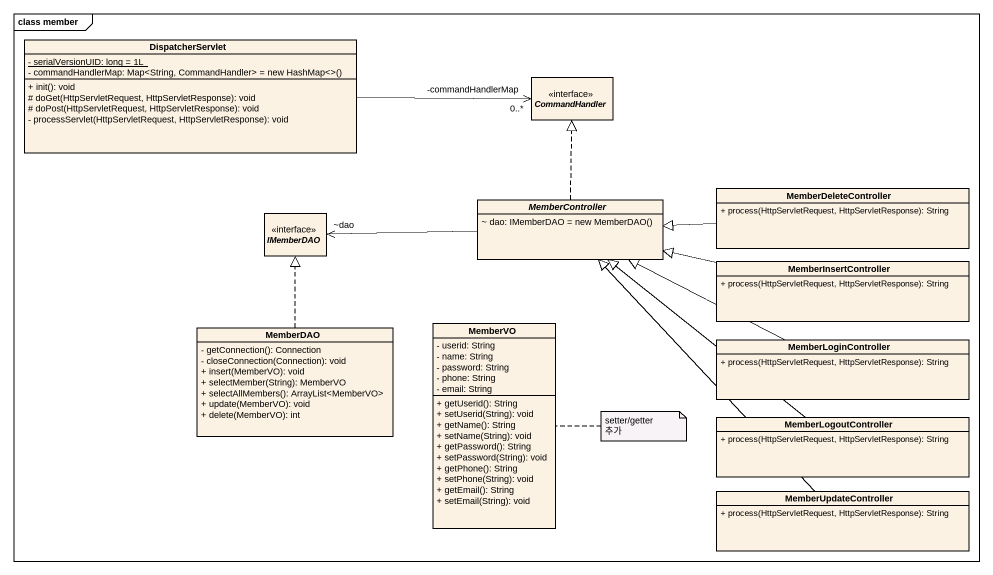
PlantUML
@startuml
mainframe class member
hide circle
hide empty members
skinparam classAttributeIconSize 0
class DispatcherServlet {
  {static} - serialVersionUID: long = 1L
  {field} - commandHandlerMap: Map<String, CommandHandler> = new HashMap<>()
  + init(): void
  # doGet(HttpServletRequest, HttpServletResponse): void
  # doPost(HttpServletRequest, HttpServletResponse): void
  - processServlet(HttpServletRequest, HttpServletResponse): void
}
interface CommandHandler
class MemberDeleteController {
  + process(HttpServletRequest, HttpServletResponse): String
}
interface IMemberDAO
abstract class MemberController {
  {field} ~ dao: IMemberDAO = new MemberDAO()
}
class MemberInsertController {
  + process(HttpServletRequest, HttpServletResponse): String
}
class MemberDAO {
  - getConnection(): Connection
  - closeConnection(Connection): void
  + insert(MemberVO): void
  + selectMember(String): MemberVO
  + selectAllMembers(): ArrayList<MemberVO>
  + update(MemberVO): void
  + delete(MemberVO): int
}
class MemberVO {
  - userid: String
  - name: String
  - password: String
  - phone: String
  - email: String
  + getUserid(): String
  + setUserid(String): void
  + getName(): String
  + setName(String): void
  + getPassword(): String
  + setPassword(String): void
  + getPhone(): String
  + setPhone(String): void
  + getEmail(): String
  + setEmail(String): void
}
class MemberLoginController {
  + process(HttpServletRequest, HttpServletResponse): String
}
class MemberLogoutController {
  + process(HttpServletRequest, HttpServletResponse): String
}
class MemberUpdateController {
  + process(HttpServletRequest, HttpServletResponse): String
}
DispatcherServlet -right-> "-commandHandlerMap\n0..*" CommandHandler
MemberDeleteController -left-|> MemberController
MemberController .up.|> CommandHandler
MemberController -left-> "~dao" IMemberDAO
MemberInsertController -left-|> MemberController
MemberDAO .up.|> IMemberDAO
MemberLoginController -left-|> MemberController
MemberLogoutController -up-|> MemberController
MemberUpdateController -up-|> MemberController
note right of MemberVO : setter/getter 추가
@enduml
